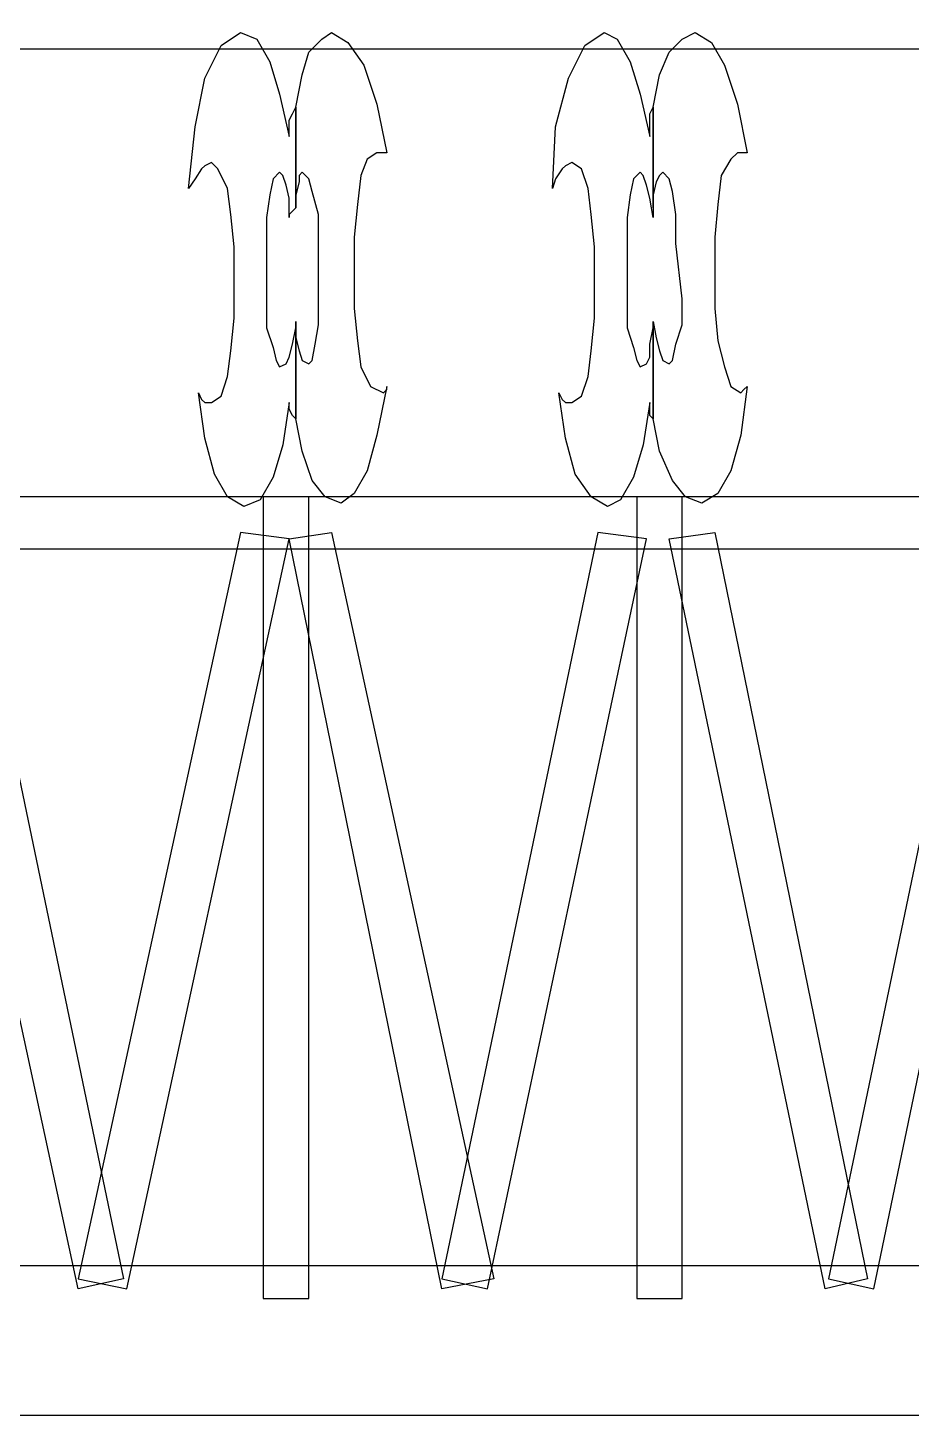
# Model space of a CAD drawing. Header units: centimetres. Extents: x -51 to 47, y -44 to 100.
# Drawn here: x -25.29 to -0.28, y -43.66 to -4.36 of the extents above; entities that cross this region are included whole.
import ezdxf

# ---------------------------------------------------------------- set-up
doc = ezdxf.new("R2010")
doc.units = ezdxf.units.CM
doc.header["$MEASUREMENT"] = 0
doc.layers.add('layer 1', color=7, linetype='Continuous')

msp = doc.modelspace()

# ---------------------------------------------------------------- linework, layer by layer
at = {"layer": 'layer 1', "color": 108}
for points, knots in [([(-47.12704, -3.48462), (-47.12704, -3.48462), (43.43281, -3.48462), (43.43281, -3.48462), (43.43281, -3.48462), (43.43281, -3.48462), (43.43281, -4.95564), (43.43281, -4.95564), (43.43281, -4.95564), (43.43281, -4.95564), (-47.12704, -4.95564), (-47.12704, -4.95564), (-47.12704, -4.95564), (-47.12704, -4.95564), (-47.12704, -3.48462), (-47.12704, -3.48462)], [0, 0, 0, 0, 0.25, 0.25, 0.25, 0.25, 0.5, 0.5, 0.5, 0.5, 0.75, 0.75, 0.75, 0.75, 1, 1, 1, 1]), ([(-17.70658, -6.61054), (-17.70658, -6.61054), (-17.79852, -6.79442), (-17.79852, -6.79442), (-17.79852, -6.79442), (-17.79852, -6.79442), (-17.89046, -6.9783), (-17.89046, -6.9783), (-17.89046, -6.9783), (-17.89046, -6.9783), (-17.89046, -7.25411), (-17.89046, -7.25411), (-17.89046, -7.25411), (-17.89046, -7.25411), (-17.89046, -7.43799), (-17.89046, -7.43799), (-17.89046, -7.43799), (-17.89046, -7.43799), (-18.16628, -6.24278), (-18.16628, -6.24278), (-18.16628, -6.24278), (-18.16628, -6.24278), (-18.4421, -5.3234), (-18.4421, -5.3234), (-18.4421, -5.3234), (-18.4421, -5.3234), (-18.80985, -4.67982), (-18.80985, -4.67982), (-18.80985, -4.67982), (-18.80985, -4.67982), (-19.26955, -4.49595), (-19.26955, -4.49595), (-19.26955, -4.49595), (-19.26955, -4.49595), (-19.26955, -4.49595), (-19.26955, -4.49595), (-19.26955, -4.49595), (-19.26955, -4.49595), (-19.82118, -4.8637), (-19.82118, -4.8637), (-19.82118, -4.8637), (-19.82118, -4.8637), (-20.28087, -5.78309), (-20.28087, -5.78309), (-20.28087, -5.78309), (-20.28087, -5.78309), (-20.55669, -7.16217), (-20.55669, -7.16217), (-20.55669, -7.16217), (-20.55669, -7.16217), (-20.74057, -8.90901), (-20.74057, -8.90901), (-20.74057, -8.90901), (-20.74057, -8.90901), (-20.55669, -8.6332), (-20.55669, -8.6332), (-20.55669, -8.6332), (-20.55669, -8.6332), (-20.37281, -8.35738), (-20.37281, -8.35738), (-20.37281, -8.35738), (-20.37281, -8.35738), (-20.28087, -8.26544), (-20.28087, -8.26544), (-20.28087, -8.26544), (-20.28087, -8.26544), (-20.097, -8.1735), (-20.097, -8.1735), (-20.097, -8.1735), (-20.097, -8.1735), (-20.097, -8.1735), (-20.097, -8.1735), (-20.097, -8.1735), (-20.097, -8.1735), (-19.91312, -8.35738), (-19.91312, -8.35738), (-19.91312, -8.35738), (-19.91312, -8.35738), (-19.6373, -8.90901), (-19.6373, -8.90901), (-19.6373, -8.90901), (-19.6373, -8.90901), (-19.54536, -9.64453), (-19.54536, -9.64453), (-19.54536, -9.64453), (-19.54536, -9.64453), (-19.45342, -10.56391), (-19.45342, -10.56391), (-19.45342, -10.56391), (-19.45342, -10.56391), (-19.45342, -12.58657), (-19.45342, -12.58657), (-19.45342, -12.58657), (-19.45342, -12.58657), (-19.54536, -13.50596), (-19.54536, -13.50596), (-19.54536, -13.50596), (-19.54536, -13.50596), (-19.6373, -14.24147), (-19.6373, -14.24147), (-19.6373, -14.24147), (-19.6373, -14.24147), (-19.82118, -14.79311), (-19.82118, -14.79311), (-19.82118, -14.79311), (-19.82118, -14.79311), (-20.097, -14.97698), (-20.097, -14.97698), (-20.097, -14.97698), (-20.097, -14.97698), (-20.097, -14.97698), (-20.097, -14.97698), (-20.097, -14.97698), (-20.097, -14.97698), (-20.18894, -14.97698), (-20.18894, -14.97698), (-20.18894, -14.97698), (-20.18894, -14.97698), (-20.28087, -14.97698), (-20.28087, -14.97698), (-20.28087, -14.97698), (-20.28087, -14.97698), (-20.37281, -14.88504), (-20.37281, -14.88504), (-20.37281, -14.88504), (-20.37281, -14.88504), (-20.46475, -14.70117), (-20.46475, -14.70117), (-20.46475, -14.70117), (-20.46475, -14.70117), (-20.28087, -15.98831), (-20.28087, -15.98831), (-20.28087, -15.98831), (-20.28087, -15.98831), (-20.00506, -16.99964), (-20.00506, -16.99964), (-20.00506, -16.99964), (-20.00506, -16.99964), (-19.6373, -17.64321), (-19.6373, -17.64321), (-19.6373, -17.64321), (-19.6373, -17.64321), (-19.17761, -17.91903), (-19.17761, -17.91903), (-19.17761, -17.91903), (-19.17761, -17.91903), (-19.17761, -17.91903), (-19.17761, -17.91903), (-19.17761, -17.91903), (-19.17761, -17.91903), (-18.71791, -17.73515), (-18.71791, -17.73515), (-18.71791, -17.73515), (-18.71791, -17.73515), (-18.35016, -17.09158), (-18.35016, -17.09158), (-18.35016, -17.09158), (-18.35016, -17.09158), (-18.07434, -16.17219), (-18.07434, -16.17219), (-18.07434, -16.17219), (-18.07434, -16.17219), (-17.89046, -14.97698), (-17.89046, -14.97698), (-17.89046, -14.97698), (-17.89046, -14.97698), (-17.89046, -15.06892), (-17.89046, -15.06892), (-17.89046, -15.06892), (-17.89046, -15.06892), (-17.89046, -15.16086), (-17.89046, -15.16086), (-17.89046, -15.16086), (-17.89046, -15.16086), (-17.79852, -15.34474), (-17.79852, -15.34474), (-17.79852, -15.34474), (-17.79852, -15.34474), (-17.70658, -15.43668), (-17.70658, -15.43668), (-17.70658, -15.43668), (-17.70658, -15.43668), (-17.70658, -12.86239), (-17.70658, -12.86239), (-17.70658, -12.86239), (-17.70658, -12.86239), (-17.79852, -13.32208), (-17.79852, -13.32208), (-17.79852, -13.32208), (-17.79852, -13.32208), (-17.89046, -13.68984), (-17.89046, -13.68984), (-17.89046, -13.68984), (-17.89046, -13.68984), (-17.9824, -13.87372), (-17.9824, -13.87372), (-17.9824, -13.87372), (-17.9824, -13.87372), (-18.16628, -13.96566), (-18.16628, -13.96566), (-18.16628, -13.96566), (-18.16628, -13.96566), (-18.16628, -13.96566), (-18.16628, -13.96566), (-18.16628, -13.96566), (-18.16628, -13.96566), (-18.25822, -13.78178), (-18.25822, -13.78178), (-18.25822, -13.78178), (-18.25822, -13.78178), (-18.35016, -13.41402), (-18.35016, -13.41402), (-18.35016, -13.41402), (-18.35016, -13.41402), (-18.53403, -12.86239), (-18.53403, -12.86239), (-18.53403, -12.86239), (-18.53403, -12.86239), (-18.53403, -12.12688), (-18.53403, -12.12688), (-18.53403, -12.12688), (-18.53403, -12.12688), (-18.53403, -10.47198), (-18.53403, -10.47198), (-18.53403, -10.47198), (-18.53403, -10.47198), (-18.53403, -9.73646), (-18.53403, -9.73646), (-18.53403, -9.73646), (-18.53403, -9.73646), (-18.4421, -9.09289), (-18.4421, -9.09289), (-18.4421, -9.09289), (-18.4421, -9.09289), (-18.35016, -8.6332), (-18.35016, -8.6332), (-18.35016, -8.6332), (-18.35016, -8.6332), (-18.16628, -8.44932), (-18.16628, -8.44932), (-18.16628, -8.44932), (-18.16628, -8.44932), (-18.16628, -8.44932), (-18.16628, -8.44932), (-18.16628, -8.44932), (-18.16628, -8.44932), (-18.07434, -8.54126), (-18.07434, -8.54126), (-18.07434, -8.54126), (-18.07434, -8.54126), (-17.9824, -8.81708), (-17.9824, -8.81708), (-17.9824, -8.81708), (-17.9824, -8.81708), (-17.89046, -9.18483), (-17.89046, -9.18483), (-17.89046, -9.18483), (-17.89046, -9.18483), (-17.89046, -9.73646), (-17.89046, -9.73646), (-17.89046, -9.73646), (-17.89046, -9.73646), (-17.89046, -9.73646), (-17.89046, -9.73646), (-17.89046, -9.73646), (-17.89046, -9.73646), (-17.89046, -9.64453), (-17.89046, -9.64453), (-17.89046, -9.64453), (-17.89046, -9.64453), (-17.79852, -9.55259), (-17.79852, -9.55259), (-17.79852, -9.55259), (-17.79852, -9.55259), (-17.70658, -9.46065), (-17.70658, -9.46065), (-17.70658, -9.46065), (-17.70658, -9.46065), (-17.70658, -6.61054), (-17.70658, -6.61054)], [0, 0, 0, 0, 0.01428571, 0.01428571, 0.01428571, 0.01428571, 0.02857143, 0.02857143, 0.02857143, 0.02857143, 0.04285714, 0.04285714, 0.04285714, 0.04285714, 0.05714286, 0.05714286, 0.05714286, 0.05714286, 0.07142857, 0.07142857, 0.07142857, 0.07142857, 0.08571429, 0.08571429, 0.08571429, 0.08571429, 0.1, 0.1, 0.1, 0.1, 0.11428571, 0.11428571, 0.11428571, 0.11428571, 0.12857143, 0.12857143, 0.12857143, 0.12857143, 0.14285714, 0.14285714, 0.14285714, 0.14285714, 0.15714286, 0.15714286, 0.15714286, 0.15714286, 0.17142857, 0.17142857, 0.17142857, 0.17142857, 0.18571429, 0.18571429, 0.18571429, 0.18571429, 0.2, 0.2, 0.2, 0.2, 0.21428571, 0.21428571, 0.21428571, 0.21428571, 0.22857143, 0.22857143, 0.22857143, 0.22857143, 0.24285714, 0.24285714, 0.24285714, 0.24285714, 0.25714286, 0.25714286, 0.25714286, 0.25714286, 0.27142857, 0.27142857, 0.27142857, 0.27142857, 0.28571429, 0.28571429, 0.28571429, 0.28571429, 0.3, 0.3, 0.3, 0.3, 0.31428571, 0.31428571, 0.31428571, 0.31428571, 0.32857143, 0.32857143, 0.32857143, 0.32857143, 0.34285714, 0.34285714, 0.34285714, 0.34285714, 0.35714286, 0.35714286, 0.35714286, 0.35714286, 0.37142857, 0.37142857, 0.37142857, 0.37142857, 0.38571429, 0.38571429, 0.38571429, 0.38571429, 0.4, 0.4, 0.4, 0.4, 0.41428571, 0.41428571, 0.41428571, 0.41428571, 0.42857143, 0.42857143, 0.42857143, 0.42857143, 0.44285714, 0.44285714, 0.44285714, 0.44285714, 0.45714286, 0.45714286, 0.45714286, 0.45714286, 0.47142857, 0.47142857, 0.47142857, 0.47142857, 0.48571429, 0.48571429, 0.48571429, 0.48571429, 0.5, 0.5, 0.5, 0.5, 0.51428571, 0.51428571, 0.51428571, 0.51428571, 0.52857143, 0.52857143, 0.52857143, 0.52857143, 0.54285714, 0.54285714, 0.54285714, 0.54285714, 0.55714286, 0.55714286, 0.55714286, 0.55714286, 0.57142857, 0.57142857, 0.57142857, 0.57142857, 0.58571429, 0.58571429, 0.58571429, 0.58571429, 0.6, 0.6, 0.6, 0.6, 0.61428571, 0.61428571, 0.61428571, 0.61428571, 0.62857143, 0.62857143, 0.62857143, 0.62857143, 0.64285714, 0.64285714, 0.64285714, 0.64285714, 0.65714286, 0.65714286, 0.65714286, 0.65714286, 0.67142857, 0.67142857, 0.67142857, 0.67142857, 0.68571429, 0.68571429, 0.68571429, 0.68571429, 0.7, 0.7, 0.7, 0.7, 0.71428571, 0.71428571, 0.71428571, 0.71428571, 0.72857143, 0.72857143, 0.72857143, 0.72857143, 0.74285714, 0.74285714, 0.74285714, 0.74285714, 0.75714286, 0.75714286, 0.75714286, 0.75714286, 0.77142857, 0.77142857, 0.77142857, 0.77142857, 0.78571429, 0.78571429, 0.78571429, 0.78571429, 0.8, 0.8, 0.8, 0.8, 0.81428571, 0.81428571, 0.81428571, 0.81428571, 0.82857143, 0.82857143, 0.82857143, 0.82857143, 0.84285714, 0.84285714, 0.84285714, 0.84285714, 0.85714286, 0.85714286, 0.85714286, 0.85714286, 0.87142857, 0.87142857, 0.87142857, 0.87142857, 0.88571429, 0.88571429, 0.88571429, 0.88571429, 0.9, 0.9, 0.9, 0.9, 0.91428571, 0.91428571, 0.91428571, 0.91428571, 0.92857143, 0.92857143, 0.92857143, 0.92857143, 0.94285714, 0.94285714, 0.94285714, 0.94285714, 0.95714286, 0.95714286, 0.95714286, 0.95714286, 0.97142857, 0.97142857, 0.97142857, 0.97142857, 0.98571429, 0.98571429, 0.98571429, 0.98571429, 1, 1, 1, 1]), ([(-15.13229, -7.89769), (-15.13229, -7.89769), (-15.40811, -6.5186), (-15.40811, -6.5186), (-15.40811, -6.5186), (-15.40811, -6.5186), (-15.77587, -5.41533), (-15.77587, -5.41533), (-15.77587, -5.41533), (-15.77587, -5.41533), (-16.23556, -4.77176), (-16.23556, -4.77176), (-16.23556, -4.77176), (-16.23556, -4.77176), (-16.69526, -4.49595), (-16.69526, -4.49595), (-16.69526, -4.49595), (-16.69526, -4.49595), (-16.69526, -4.49595), (-16.69526, -4.49595), (-16.69526, -4.49595), (-16.69526, -4.49595), (-16.97107, -4.67982), (-16.97107, -4.67982), (-16.97107, -4.67982), (-16.97107, -4.67982), (-17.33883, -5.04758), (-17.33883, -5.04758), (-17.33883, -5.04758), (-17.33883, -5.04758), (-17.52271, -5.69115), (-17.52271, -5.69115), (-17.52271, -5.69115), (-17.52271, -5.69115), (-17.70658, -6.61054), (-17.70658, -6.61054), (-17.70658, -6.61054), (-17.70658, -6.61054), (-17.70658, -9.46065), (-17.70658, -9.46065), (-17.70658, -9.46065), (-17.70658, -9.46065), (-17.70658, -9.09289), (-17.70658, -9.09289), (-17.70658, -9.09289), (-17.70658, -9.09289), (-17.61465, -8.72514), (-17.61465, -8.72514), (-17.61465, -8.72514), (-17.61465, -8.72514), (-17.61465, -8.54126), (-17.61465, -8.54126), (-17.61465, -8.54126), (-17.61465, -8.54126), (-17.52271, -8.44932), (-17.52271, -8.44932), (-17.52271, -8.44932), (-17.52271, -8.44932), (-17.52271, -8.44932), (-17.52271, -8.44932), (-17.52271, -8.44932), (-17.52271, -8.44932), (-17.33883, -8.6332), (-17.33883, -8.6332), (-17.33883, -8.6332), (-17.33883, -8.6332), (-17.24689, -9.00095), (-17.24689, -9.00095), (-17.24689, -9.00095), (-17.24689, -9.00095), (-17.06301, -9.64453), (-17.06301, -9.64453), (-17.06301, -9.64453), (-17.06301, -9.64453), (-17.06301, -10.47198), (-17.06301, -10.47198), (-17.06301, -10.47198), (-17.06301, -10.47198), (-17.06301, -12.03494), (-17.06301, -12.03494), (-17.06301, -12.03494), (-17.06301, -12.03494), (-17.06301, -12.77045), (-17.06301, -12.77045), (-17.06301, -12.77045), (-17.06301, -12.77045), (-17.15495, -13.32208), (-17.15495, -13.32208), (-17.15495, -13.32208), (-17.15495, -13.32208), (-17.24689, -13.78178), (-17.24689, -13.78178), (-17.24689, -13.78178), (-17.24689, -13.78178), (-17.33883, -13.87372), (-17.33883, -13.87372), (-17.33883, -13.87372), (-17.33883, -13.87372), (-17.33883, -13.87372), (-17.33883, -13.87372), (-17.33883, -13.87372), (-17.33883, -13.87372), (-17.52271, -13.78178), (-17.52271, -13.78178), (-17.52271, -13.78178), (-17.52271, -13.78178), (-17.61465, -13.50596), (-17.61465, -13.50596), (-17.61465, -13.50596), (-17.61465, -13.50596), (-17.70658, -13.13821), (-17.70658, -13.13821), (-17.70658, -13.13821), (-17.70658, -13.13821), (-17.70658, -12.67851), (-17.70658, -12.67851), (-17.70658, -12.67851), (-17.70658, -12.67851), (-17.70658, -12.77045), (-17.70658, -12.77045), (-17.70658, -12.77045), (-17.70658, -12.77045), (-17.70658, -12.86239), (-17.70658, -12.86239), (-17.70658, -12.86239), (-17.70658, -12.86239), (-17.70658, -12.86239), (-17.70658, -12.86239), (-17.70658, -12.86239), (-17.70658, -12.86239), (-17.70658, -12.86239), (-17.70658, -12.86239), (-17.70658, -12.86239), (-17.70658, -12.86239), (-17.70658, -15.43668), (-17.70658, -15.43668), (-17.70658, -15.43668), (-17.70658, -15.43668), (-17.52271, -16.35607), (-17.52271, -16.35607), (-17.52271, -16.35607), (-17.52271, -16.35607), (-17.24689, -17.18352), (-17.24689, -17.18352), (-17.24689, -17.18352), (-17.24689, -17.18352), (-16.87913, -17.64321), (-16.87913, -17.64321), (-16.87913, -17.64321), (-16.87913, -17.64321), (-16.41944, -17.82709), (-16.41944, -17.82709), (-16.41944, -17.82709), (-16.41944, -17.82709), (-16.41944, -17.82709), (-16.41944, -17.82709), (-16.41944, -17.82709), (-16.41944, -17.82709), (-16.05168, -17.55127), (-16.05168, -17.55127), (-16.05168, -17.55127), (-16.05168, -17.55127), (-15.68393, -16.9077), (-15.68393, -16.9077), (-15.68393, -16.9077), (-15.68393, -16.9077), (-15.40811, -15.89637), (-15.40811, -15.89637), (-15.40811, -15.89637), (-15.40811, -15.89637), (-15.13229, -14.51729), (-15.13229, -14.51729), (-15.13229, -14.51729), (-15.13229, -14.51729), (-15.13229, -14.51729), (-15.13229, -14.51729), (-15.13229, -14.51729), (-15.13229, -14.51729), (-15.13229, -14.60923), (-15.13229, -14.60923), (-15.13229, -14.60923), (-15.13229, -14.60923), (-15.22423, -14.70117), (-15.22423, -14.70117), (-15.22423, -14.70117), (-15.22423, -14.70117), (-15.22423, -14.70117), (-15.22423, -14.70117), (-15.22423, -14.70117), (-15.22423, -14.70117), (-15.22423, -14.70117), (-15.22423, -14.70117), (-15.22423, -14.70117), (-15.22423, -14.70117), (-15.59199, -14.51729), (-15.59199, -14.51729), (-15.59199, -14.51729), (-15.59199, -14.51729), (-15.86781, -13.96566), (-15.86781, -13.96566), (-15.86781, -13.96566), (-15.86781, -13.96566), (-15.95974, -13.23014), (-15.95974, -13.23014), (-15.95974, -13.23014), (-15.95974, -13.23014), (-16.05168, -12.31075), (-16.05168, -12.31075), (-16.05168, -12.31075), (-16.05168, -12.31075), (-16.05168, -10.2881), (-16.05168, -10.2881), (-16.05168, -10.2881), (-16.05168, -10.2881), (-15.95974, -9.36871), (-15.95974, -9.36871), (-15.95974, -9.36871), (-15.95974, -9.36871), (-15.86781, -8.54126), (-15.86781, -8.54126), (-15.86781, -8.54126), (-15.86781, -8.54126), (-15.68393, -8.08156), (-15.68393, -8.08156), (-15.68393, -8.08156), (-15.68393, -8.08156), (-15.40811, -7.89769), (-15.40811, -7.89769), (-15.40811, -7.89769), (-15.40811, -7.89769), (-15.40811, -7.89769), (-15.40811, -7.89769), (-15.40811, -7.89769), (-15.40811, -7.89769), (-15.40811, -7.89769), (-15.40811, -7.89769), (-15.40811, -7.89769), (-15.40811, -7.89769), (-15.31617, -7.89769), (-15.31617, -7.89769), (-15.31617, -7.89769), (-15.31617, -7.89769), (-15.22423, -7.89769), (-15.22423, -7.89769), (-15.22423, -7.89769), (-15.22423, -7.89769), (-15.13229, -7.89769), (-15.13229, -7.89769)], [0, 0, 0, 0, 0.01612903, 0.01612903, 0.01612903, 0.01612903, 0.03225806, 0.03225806, 0.03225806, 0.03225806, 0.0483871, 0.0483871, 0.0483871, 0.0483871, 0.06451613, 0.06451613, 0.06451613, 0.06451613, 0.08064516, 0.08064516, 0.08064516, 0.08064516, 0.09677419, 0.09677419, 0.09677419, 0.09677419, 0.11290323, 0.11290323, 0.11290323, 0.11290323, 0.12903226, 0.12903226, 0.12903226, 0.12903226, 0.14516129, 0.14516129, 0.14516129, 0.14516129, 0.16129032, 0.16129032, 0.16129032, 0.16129032, 0.17741935, 0.17741935, 0.17741935, 0.17741935, 0.19354839, 0.19354839, 0.19354839, 0.19354839, 0.20967742, 0.20967742, 0.20967742, 0.20967742, 0.22580645, 0.22580645, 0.22580645, 0.22580645, 0.24193548, 0.24193548, 0.24193548, 0.24193548, 0.25806452, 0.25806452, 0.25806452, 0.25806452, 0.27419355, 0.27419355, 0.27419355, 0.27419355, 0.29032258, 0.29032258, 0.29032258, 0.29032258, 0.30645161, 0.30645161, 0.30645161, 0.30645161, 0.32258065, 0.32258065, 0.32258065, 0.32258065, 0.33870968, 0.33870968, 0.33870968, 0.33870968, 0.35483871, 0.35483871, 0.35483871, 0.35483871, 0.37096774, 0.37096774, 0.37096774, 0.37096774, 0.38709677, 0.38709677, 0.38709677, 0.38709677, 0.40322581, 0.40322581, 0.40322581, 0.40322581, 0.41935484, 0.41935484, 0.41935484, 0.41935484, 0.43548387, 0.43548387, 0.43548387, 0.43548387, 0.4516129, 0.4516129, 0.4516129, 0.4516129, 0.46774194, 0.46774194, 0.46774194, 0.46774194, 0.48387097, 0.48387097, 0.48387097, 0.48387097, 0.5, 0.5, 0.5, 0.5, 0.51612903, 0.51612903, 0.51612903, 0.51612903, 0.53225806, 0.53225806, 0.53225806, 0.53225806, 0.5483871, 0.5483871, 0.5483871, 0.5483871, 0.56451613, 0.56451613, 0.56451613, 0.56451613, 0.58064516, 0.58064516, 0.58064516, 0.58064516, 0.59677419, 0.59677419, 0.59677419, 0.59677419, 0.61290323, 0.61290323, 0.61290323, 0.61290323, 0.62903226, 0.62903226, 0.62903226, 0.62903226, 0.64516129, 0.64516129, 0.64516129, 0.64516129, 0.66129032, 0.66129032, 0.66129032, 0.66129032, 0.67741935, 0.67741935, 0.67741935, 0.67741935, 0.69354839, 0.69354839, 0.69354839, 0.69354839, 0.70967742, 0.70967742, 0.70967742, 0.70967742, 0.72580645, 0.72580645, 0.72580645, 0.72580645, 0.74193548, 0.74193548, 0.74193548, 0.74193548, 0.75806452, 0.75806452, 0.75806452, 0.75806452, 0.77419355, 0.77419355, 0.77419355, 0.77419355, 0.79032258, 0.79032258, 0.79032258, 0.79032258, 0.80645161, 0.80645161, 0.80645161, 0.80645161, 0.82258065, 0.82258065, 0.82258065, 0.82258065, 0.83870968, 0.83870968, 0.83870968, 0.83870968, 0.85483871, 0.85483871, 0.85483871, 0.85483871, 0.87096774, 0.87096774, 0.87096774, 0.87096774, 0.88709677, 0.88709677, 0.88709677, 0.88709677, 0.90322581, 0.90322581, 0.90322581, 0.90322581, 0.91935484, 0.91935484, 0.91935484, 0.91935484, 0.93548387, 0.93548387, 0.93548387, 0.93548387, 0.9516129, 0.9516129, 0.9516129, 0.9516129, 0.96774194, 0.96774194, 0.96774194, 0.96774194, 0.98387097, 0.98387097, 0.98387097, 0.98387097, 1, 1, 1, 1]), ([(-7.5933, -6.61054), (-7.5933, -6.61054), (-7.68524, -6.79442), (-7.68524, -6.79442), (-7.68524, -6.79442), (-7.68524, -6.79442), (-7.68524, -6.9783), (-7.68524, -6.9783), (-7.68524, -6.9783), (-7.68524, -6.9783), (-7.68524, -7.25411), (-7.68524, -7.25411), (-7.68524, -7.25411), (-7.68524, -7.25411), (-7.68524, -7.43799), (-7.68524, -7.43799), (-7.68524, -7.43799), (-7.68524, -7.43799), (-7.96106, -6.24278), (-7.96106, -6.24278), (-7.96106, -6.24278), (-7.96106, -6.24278), (-8.23687, -5.3234), (-8.23687, -5.3234), (-8.23687, -5.3234), (-8.23687, -5.3234), (-8.60463, -4.67982), (-8.60463, -4.67982), (-8.60463, -4.67982), (-8.60463, -4.67982), (-8.97239, -4.49595), (-8.97239, -4.49595), (-8.97239, -4.49595), (-8.97239, -4.49595), (-8.97239, -4.49595), (-8.97239, -4.49595), (-8.97239, -4.49595), (-8.97239, -4.49595), (-9.52402, -4.8637), (-9.52402, -4.8637), (-9.52402, -4.8637), (-9.52402, -4.8637), (-9.98371, -5.78309), (-9.98371, -5.78309), (-9.98371, -5.78309), (-9.98371, -5.78309), (-10.35147, -7.16217), (-10.35147, -7.16217), (-10.35147, -7.16217), (-10.35147, -7.16217), (-10.44341, -8.90901), (-10.44341, -8.90901), (-10.44341, -8.90901), (-10.44341, -8.90901), (-10.35147, -8.6332), (-10.35147, -8.6332), (-10.35147, -8.6332), (-10.35147, -8.6332), (-10.16759, -8.35738), (-10.16759, -8.35738), (-10.16759, -8.35738), (-10.16759, -8.35738), (-10.07565, -8.26544), (-10.07565, -8.26544), (-10.07565, -8.26544), (-10.07565, -8.26544), (-9.89177, -8.1735), (-9.89177, -8.1735), (-9.89177, -8.1735), (-9.89177, -8.1735), (-9.89177, -8.1735), (-9.89177, -8.1735), (-9.89177, -8.1735), (-9.89177, -8.1735), (-9.61596, -8.35738), (-9.61596, -8.35738), (-9.61596, -8.35738), (-9.61596, -8.35738), (-9.43208, -8.90901), (-9.43208, -8.90901), (-9.43208, -8.90901), (-9.43208, -8.90901), (-9.34014, -9.64453), (-9.34014, -9.64453), (-9.34014, -9.64453), (-9.34014, -9.64453), (-9.2482, -10.56391), (-9.2482, -10.56391), (-9.2482, -10.56391), (-9.2482, -10.56391), (-9.2482, -12.58657), (-9.2482, -12.58657), (-9.2482, -12.58657), (-9.2482, -12.58657), (-9.34014, -13.50596), (-9.34014, -13.50596), (-9.34014, -13.50596), (-9.34014, -13.50596), (-9.43208, -14.24147), (-9.43208, -14.24147), (-9.43208, -14.24147), (-9.43208, -14.24147), (-9.61596, -14.79311), (-9.61596, -14.79311), (-9.61596, -14.79311), (-9.61596, -14.79311), (-9.89177, -14.97698), (-9.89177, -14.97698), (-9.89177, -14.97698), (-9.89177, -14.97698), (-9.89177, -14.97698), (-9.89177, -14.97698), (-9.89177, -14.97698), (-9.89177, -14.97698), (-9.98371, -14.97698), (-9.98371, -14.97698), (-9.98371, -14.97698), (-9.98371, -14.97698), (-10.07565, -14.97698), (-10.07565, -14.97698), (-10.07565, -14.97698), (-10.07565, -14.97698), (-10.16759, -14.88504), (-10.16759, -14.88504), (-10.16759, -14.88504), (-10.16759, -14.88504), (-10.25953, -14.70117), (-10.25953, -14.70117), (-10.25953, -14.70117), (-10.25953, -14.70117), (-10.07565, -15.98831), (-10.07565, -15.98831), (-10.07565, -15.98831), (-10.07565, -15.98831), (-9.79984, -16.99964), (-9.79984, -16.99964), (-9.79984, -16.99964), (-9.79984, -16.99964), (-9.34014, -17.64321), (-9.34014, -17.64321), (-9.34014, -17.64321), (-9.34014, -17.64321), (-8.88045, -17.91903), (-8.88045, -17.91903), (-8.88045, -17.91903), (-8.88045, -17.91903), (-8.88045, -17.91903), (-8.88045, -17.91903), (-8.88045, -17.91903), (-8.88045, -17.91903), (-8.51269, -17.73515), (-8.51269, -17.73515), (-8.51269, -17.73515), (-8.51269, -17.73515), (-8.14493, -17.09158), (-8.14493, -17.09158), (-8.14493, -17.09158), (-8.14493, -17.09158), (-7.86912, -16.17219), (-7.86912, -16.17219), (-7.86912, -16.17219), (-7.86912, -16.17219), (-7.68524, -14.97698), (-7.68524, -14.97698), (-7.68524, -14.97698), (-7.68524, -14.97698), (-7.68524, -15.06892), (-7.68524, -15.06892), (-7.68524, -15.06892), (-7.68524, -15.06892), (-7.68524, -15.16086), (-7.68524, -15.16086), (-7.68524, -15.16086), (-7.68524, -15.16086), (-7.68524, -15.34474), (-7.68524, -15.34474), (-7.68524, -15.34474), (-7.68524, -15.34474), (-7.5933, -15.43668), (-7.5933, -15.43668), (-7.5933, -15.43668), (-7.5933, -15.43668), (-7.5933, -12.86239), (-7.5933, -12.86239), (-7.5933, -12.86239), (-7.5933, -12.86239), (-7.68524, -13.32208), (-7.68524, -13.32208), (-7.68524, -13.32208), (-7.68524, -13.32208), (-7.68524, -13.68984), (-7.68524, -13.68984), (-7.68524, -13.68984), (-7.68524, -13.68984), (-7.77718, -13.87372), (-7.77718, -13.87372), (-7.77718, -13.87372), (-7.77718, -13.87372), (-7.96106, -13.96566), (-7.96106, -13.96566), (-7.96106, -13.96566), (-7.96106, -13.96566), (-7.96106, -13.96566), (-7.96106, -13.96566), (-7.96106, -13.96566), (-7.96106, -13.96566), (-8.053, -13.78178), (-8.053, -13.78178), (-8.053, -13.78178), (-8.053, -13.78178), (-8.14493, -13.41402), (-8.14493, -13.41402), (-8.14493, -13.41402), (-8.14493, -13.41402), (-8.32881, -12.86239), (-8.32881, -12.86239), (-8.32881, -12.86239), (-8.32881, -12.86239), (-8.32881, -12.12688), (-8.32881, -12.12688), (-8.32881, -12.12688), (-8.32881, -12.12688), (-8.32881, -10.47198), (-8.32881, -10.47198), (-8.32881, -10.47198), (-8.32881, -10.47198), (-8.32881, -9.73646), (-8.32881, -9.73646), (-8.32881, -9.73646), (-8.32881, -9.73646), (-8.23687, -9.09289), (-8.23687, -9.09289), (-8.23687, -9.09289), (-8.23687, -9.09289), (-8.14493, -8.6332), (-8.14493, -8.6332), (-8.14493, -8.6332), (-8.14493, -8.6332), (-7.96106, -8.44932), (-7.96106, -8.44932), (-7.96106, -8.44932), (-7.96106, -8.44932), (-7.96106, -8.44932), (-7.96106, -8.44932), (-7.96106, -8.44932), (-7.96106, -8.44932), (-7.86912, -8.54126), (-7.86912, -8.54126), (-7.86912, -8.54126), (-7.86912, -8.54126), (-7.77718, -8.81708), (-7.77718, -8.81708), (-7.77718, -8.81708), (-7.77718, -8.81708), (-7.68524, -9.18483), (-7.68524, -9.18483), (-7.68524, -9.18483), (-7.68524, -9.18483), (-7.5933, -9.73646), (-7.5933, -9.73646), (-7.5933, -9.73646), (-7.5933, -9.73646), (-7.5933, -9.73646), (-7.5933, -9.73646), (-7.5933, -9.73646), (-7.5933, -9.73646), (-7.5933, -9.64453), (-7.5933, -9.64453), (-7.5933, -9.64453), (-7.5933, -9.64453), (-7.5933, -9.55259), (-7.5933, -9.55259), (-7.5933, -9.55259), (-7.5933, -9.55259), (-7.5933, -9.46065), (-7.5933, -9.46065), (-7.5933, -9.46065), (-7.5933, -9.46065), (-7.5933, -6.61054), (-7.5933, -6.61054)], [0, 0, 0, 0, 0.01428571, 0.01428571, 0.01428571, 0.01428571, 0.02857143, 0.02857143, 0.02857143, 0.02857143, 0.04285714, 0.04285714, 0.04285714, 0.04285714, 0.05714286, 0.05714286, 0.05714286, 0.05714286, 0.07142857, 0.07142857, 0.07142857, 0.07142857, 0.08571429, 0.08571429, 0.08571429, 0.08571429, 0.1, 0.1, 0.1, 0.1, 0.11428571, 0.11428571, 0.11428571, 0.11428571, 0.12857143, 0.12857143, 0.12857143, 0.12857143, 0.14285714, 0.14285714, 0.14285714, 0.14285714, 0.15714286, 0.15714286, 0.15714286, 0.15714286, 0.17142857, 0.17142857, 0.17142857, 0.17142857, 0.18571429, 0.18571429, 0.18571429, 0.18571429, 0.2, 0.2, 0.2, 0.2, 0.21428571, 0.21428571, 0.21428571, 0.21428571, 0.22857143, 0.22857143, 0.22857143, 0.22857143, 0.24285714, 0.24285714, 0.24285714, 0.24285714, 0.25714286, 0.25714286, 0.25714286, 0.25714286, 0.27142857, 0.27142857, 0.27142857, 0.27142857, 0.28571429, 0.28571429, 0.28571429, 0.28571429, 0.3, 0.3, 0.3, 0.3, 0.31428571, 0.31428571, 0.31428571, 0.31428571, 0.32857143, 0.32857143, 0.32857143, 0.32857143, 0.34285714, 0.34285714, 0.34285714, 0.34285714, 0.35714286, 0.35714286, 0.35714286, 0.35714286, 0.37142857, 0.37142857, 0.37142857, 0.37142857, 0.38571429, 0.38571429, 0.38571429, 0.38571429, 0.4, 0.4, 0.4, 0.4, 0.41428571, 0.41428571, 0.41428571, 0.41428571, 0.42857143, 0.42857143, 0.42857143, 0.42857143, 0.44285714, 0.44285714, 0.44285714, 0.44285714, 0.45714286, 0.45714286, 0.45714286, 0.45714286, 0.47142857, 0.47142857, 0.47142857, 0.47142857, 0.48571429, 0.48571429, 0.48571429, 0.48571429, 0.5, 0.5, 0.5, 0.5, 0.51428571, 0.51428571, 0.51428571, 0.51428571, 0.52857143, 0.52857143, 0.52857143, 0.52857143, 0.54285714, 0.54285714, 0.54285714, 0.54285714, 0.55714286, 0.55714286, 0.55714286, 0.55714286, 0.57142857, 0.57142857, 0.57142857, 0.57142857, 0.58571429, 0.58571429, 0.58571429, 0.58571429, 0.6, 0.6, 0.6, 0.6, 0.61428571, 0.61428571, 0.61428571, 0.61428571, 0.62857143, 0.62857143, 0.62857143, 0.62857143, 0.64285714, 0.64285714, 0.64285714, 0.64285714, 0.65714286, 0.65714286, 0.65714286, 0.65714286, 0.67142857, 0.67142857, 0.67142857, 0.67142857, 0.68571429, 0.68571429, 0.68571429, 0.68571429, 0.7, 0.7, 0.7, 0.7, 0.71428571, 0.71428571, 0.71428571, 0.71428571, 0.72857143, 0.72857143, 0.72857143, 0.72857143, 0.74285714, 0.74285714, 0.74285714, 0.74285714, 0.75714286, 0.75714286, 0.75714286, 0.75714286, 0.77142857, 0.77142857, 0.77142857, 0.77142857, 0.78571429, 0.78571429, 0.78571429, 0.78571429, 0.8, 0.8, 0.8, 0.8, 0.81428571, 0.81428571, 0.81428571, 0.81428571, 0.82857143, 0.82857143, 0.82857143, 0.82857143, 0.84285714, 0.84285714, 0.84285714, 0.84285714, 0.85714286, 0.85714286, 0.85714286, 0.85714286, 0.87142857, 0.87142857, 0.87142857, 0.87142857, 0.88571429, 0.88571429, 0.88571429, 0.88571429, 0.9, 0.9, 0.9, 0.9, 0.91428571, 0.91428571, 0.91428571, 0.91428571, 0.92857143, 0.92857143, 0.92857143, 0.92857143, 0.94285714, 0.94285714, 0.94285714, 0.94285714, 0.95714286, 0.95714286, 0.95714286, 0.95714286, 0.97142857, 0.97142857, 0.97142857, 0.97142857, 0.98571429, 0.98571429, 0.98571429, 0.98571429, 1, 1, 1, 1]), ([(-4.92707, -7.89769), (-4.92707, -7.89769), (-5.20289, -6.5186), (-5.20289, -6.5186), (-5.20289, -6.5186), (-5.20289, -6.5186), (-5.57064, -5.41533), (-5.57064, -5.41533), (-5.57064, -5.41533), (-5.57064, -5.41533), (-5.9384, -4.77176), (-5.9384, -4.77176), (-5.9384, -4.77176), (-5.9384, -4.77176), (-6.39809, -4.49595), (-6.39809, -4.49595), (-6.39809, -4.49595), (-6.39809, -4.49595), (-6.39809, -4.49595), (-6.39809, -4.49595), (-6.39809, -4.49595), (-6.39809, -4.49595), (-6.76585, -4.67982), (-6.76585, -4.67982), (-6.76585, -4.67982), (-6.76585, -4.67982), (-7.13361, -5.04758), (-7.13361, -5.04758), (-7.13361, -5.04758), (-7.13361, -5.04758), (-7.40942, -5.69115), (-7.40942, -5.69115), (-7.40942, -5.69115), (-7.40942, -5.69115), (-7.5933, -6.61054), (-7.5933, -6.61054), (-7.5933, -6.61054), (-7.5933, -6.61054), (-7.5933, -9.46065), (-7.5933, -9.46065), (-7.5933, -9.46065), (-7.5933, -9.46065), (-7.5933, -9.09289), (-7.5933, -9.09289), (-7.5933, -9.09289), (-7.5933, -9.09289), (-7.50136, -8.72514), (-7.50136, -8.72514), (-7.50136, -8.72514), (-7.50136, -8.72514), (-7.40942, -8.54126), (-7.40942, -8.54126), (-7.40942, -8.54126), (-7.40942, -8.54126), (-7.31748, -8.44932), (-7.31748, -8.44932), (-7.31748, -8.44932), (-7.31748, -8.44932), (-7.31748, -8.44932), (-7.31748, -8.44932), (-7.31748, -8.44932), (-7.31748, -8.44932), (-7.13361, -8.6332), (-7.13361, -8.6332), (-7.13361, -8.6332), (-7.13361, -8.6332), (-7.04167, -9.00095), (-7.04167, -9.00095), (-7.04167, -9.00095), (-7.04167, -9.00095), (-6.94973, -9.64453), (-6.94973, -9.64453), (-6.94973, -9.64453), (-6.94973, -9.64453), (-6.94973, -10.47198), (-6.94973, -10.47198), (-6.94973, -10.47198), (-6.94973, -10.47198), (-6.76585, -12.03494), (-6.76585, -12.03494), (-6.76585, -12.03494), (-6.76585, -12.03494), (-6.76585, -12.77045), (-6.76585, -12.77045), (-6.76585, -12.77045), (-6.76585, -12.77045), (-6.94973, -13.32208), (-6.94973, -13.32208), (-6.94973, -13.32208), (-6.94973, -13.32208), (-7.04167, -13.78178), (-7.04167, -13.78178), (-7.04167, -13.78178), (-7.04167, -13.78178), (-7.13361, -13.87372), (-7.13361, -13.87372), (-7.13361, -13.87372), (-7.13361, -13.87372), (-7.13361, -13.87372), (-7.13361, -13.87372), (-7.13361, -13.87372), (-7.13361, -13.87372), (-7.31748, -13.78178), (-7.31748, -13.78178), (-7.31748, -13.78178), (-7.31748, -13.78178), (-7.40942, -13.50596), (-7.40942, -13.50596), (-7.40942, -13.50596), (-7.40942, -13.50596), (-7.50136, -13.13821), (-7.50136, -13.13821), (-7.50136, -13.13821), (-7.50136, -13.13821), (-7.5933, -12.67851), (-7.5933, -12.67851), (-7.5933, -12.67851), (-7.5933, -12.67851), (-7.5933, -12.77045), (-7.5933, -12.77045), (-7.5933, -12.77045), (-7.5933, -12.77045), (-7.5933, -12.86239), (-7.5933, -12.86239), (-7.5933, -12.86239), (-7.5933, -12.86239), (-7.5933, -12.86239), (-7.5933, -12.86239), (-7.5933, -12.86239), (-7.5933, -12.86239), (-7.5933, -12.86239), (-7.5933, -12.86239), (-7.5933, -12.86239), (-7.5933, -12.86239), (-7.5933, -15.43668), (-7.5933, -15.43668), (-7.5933, -15.43668), (-7.5933, -15.43668), (-7.40942, -16.35607), (-7.40942, -16.35607), (-7.40942, -16.35607), (-7.40942, -16.35607), (-7.04167, -17.18352), (-7.04167, -17.18352), (-7.04167, -17.18352), (-7.04167, -17.18352), (-6.67391, -17.64321), (-6.67391, -17.64321), (-6.67391, -17.64321), (-6.67391, -17.64321), (-6.21422, -17.82709), (-6.21422, -17.82709), (-6.21422, -17.82709), (-6.21422, -17.82709), (-6.21422, -17.82709), (-6.21422, -17.82709), (-6.21422, -17.82709), (-6.21422, -17.82709), (-5.75452, -17.55127), (-5.75452, -17.55127), (-5.75452, -17.55127), (-5.75452, -17.55127), (-5.38677, -16.9077), (-5.38677, -16.9077), (-5.38677, -16.9077), (-5.38677, -16.9077), (-5.11095, -15.89637), (-5.11095, -15.89637), (-5.11095, -15.89637), (-5.11095, -15.89637), (-4.92707, -14.51729), (-4.92707, -14.51729), (-4.92707, -14.51729), (-4.92707, -14.51729), (-4.92707, -14.51729), (-4.92707, -14.51729), (-4.92707, -14.51729), (-4.92707, -14.51729), (-5.01901, -14.60923), (-5.01901, -14.60923), (-5.01901, -14.60923), (-5.01901, -14.60923), (-5.11095, -14.70117), (-5.11095, -14.70117), (-5.11095, -14.70117), (-5.11095, -14.70117), (-5.11095, -14.70117), (-5.11095, -14.70117), (-5.11095, -14.70117), (-5.11095, -14.70117), (-5.11095, -14.70117), (-5.11095, -14.70117), (-5.11095, -14.70117), (-5.11095, -14.70117), (-5.38677, -14.51729), (-5.38677, -14.51729), (-5.38677, -14.51729), (-5.38677, -14.51729), (-5.57064, -13.96566), (-5.57064, -13.96566), (-5.57064, -13.96566), (-5.57064, -13.96566), (-5.75452, -13.23014), (-5.75452, -13.23014), (-5.75452, -13.23014), (-5.75452, -13.23014), (-5.84646, -12.31075), (-5.84646, -12.31075), (-5.84646, -12.31075), (-5.84646, -12.31075), (-5.84646, -10.2881), (-5.84646, -10.2881), (-5.84646, -10.2881), (-5.84646, -10.2881), (-5.75452, -9.36871), (-5.75452, -9.36871), (-5.75452, -9.36871), (-5.75452, -9.36871), (-5.66258, -8.54126), (-5.66258, -8.54126), (-5.66258, -8.54126), (-5.66258, -8.54126), (-5.38677, -8.08156), (-5.38677, -8.08156), (-5.38677, -8.08156), (-5.38677, -8.08156), (-5.20289, -7.89769), (-5.20289, -7.89769), (-5.20289, -7.89769), (-5.20289, -7.89769), (-5.20289, -7.89769), (-5.20289, -7.89769), (-5.20289, -7.89769), (-5.20289, -7.89769), (-5.11095, -7.89769), (-5.11095, -7.89769), (-5.11095, -7.89769), (-5.11095, -7.89769), (-5.11095, -7.89769), (-5.11095, -7.89769), (-5.11095, -7.89769), (-5.11095, -7.89769), (-5.01901, -7.89769), (-5.01901, -7.89769), (-5.01901, -7.89769), (-5.01901, -7.89769), (-4.92707, -7.89769), (-4.92707, -7.89769)], [0, 0, 0, 0, 0.01612903, 0.01612903, 0.01612903, 0.01612903, 0.03225806, 0.03225806, 0.03225806, 0.03225806, 0.0483871, 0.0483871, 0.0483871, 0.0483871, 0.06451613, 0.06451613, 0.06451613, 0.06451613, 0.08064516, 0.08064516, 0.08064516, 0.08064516, 0.09677419, 0.09677419, 0.09677419, 0.09677419, 0.11290323, 0.11290323, 0.11290323, 0.11290323, 0.12903226, 0.12903226, 0.12903226, 0.12903226, 0.14516129, 0.14516129, 0.14516129, 0.14516129, 0.16129032, 0.16129032, 0.16129032, 0.16129032, 0.17741935, 0.17741935, 0.17741935, 0.17741935, 0.19354839, 0.19354839, 0.19354839, 0.19354839, 0.20967742, 0.20967742, 0.20967742, 0.20967742, 0.22580645, 0.22580645, 0.22580645, 0.22580645, 0.24193548, 0.24193548, 0.24193548, 0.24193548, 0.25806452, 0.25806452, 0.25806452, 0.25806452, 0.27419355, 0.27419355, 0.27419355, 0.27419355, 0.29032258, 0.29032258, 0.29032258, 0.29032258, 0.30645161, 0.30645161, 0.30645161, 0.30645161, 0.32258065, 0.32258065, 0.32258065, 0.32258065, 0.33870968, 0.33870968, 0.33870968, 0.33870968, 0.35483871, 0.35483871, 0.35483871, 0.35483871, 0.37096774, 0.37096774, 0.37096774, 0.37096774, 0.38709677, 0.38709677, 0.38709677, 0.38709677, 0.40322581, 0.40322581, 0.40322581, 0.40322581, 0.41935484, 0.41935484, 0.41935484, 0.41935484, 0.43548387, 0.43548387, 0.43548387, 0.43548387, 0.4516129, 0.4516129, 0.4516129, 0.4516129, 0.46774194, 0.46774194, 0.46774194, 0.46774194, 0.48387097, 0.48387097, 0.48387097, 0.48387097, 0.5, 0.5, 0.5, 0.5, 0.51612903, 0.51612903, 0.51612903, 0.51612903, 0.53225806, 0.53225806, 0.53225806, 0.53225806, 0.5483871, 0.5483871, 0.5483871, 0.5483871, 0.56451613, 0.56451613, 0.56451613, 0.56451613, 0.58064516, 0.58064516, 0.58064516, 0.58064516, 0.59677419, 0.59677419, 0.59677419, 0.59677419, 0.61290323, 0.61290323, 0.61290323, 0.61290323, 0.62903226, 0.62903226, 0.62903226, 0.62903226, 0.64516129, 0.64516129, 0.64516129, 0.64516129, 0.66129032, 0.66129032, 0.66129032, 0.66129032, 0.67741935, 0.67741935, 0.67741935, 0.67741935, 0.69354839, 0.69354839, 0.69354839, 0.69354839, 0.70967742, 0.70967742, 0.70967742, 0.70967742, 0.72580645, 0.72580645, 0.72580645, 0.72580645, 0.74193548, 0.74193548, 0.74193548, 0.74193548, 0.75806452, 0.75806452, 0.75806452, 0.75806452, 0.77419355, 0.77419355, 0.77419355, 0.77419355, 0.79032258, 0.79032258, 0.79032258, 0.79032258, 0.80645161, 0.80645161, 0.80645161, 0.80645161, 0.82258065, 0.82258065, 0.82258065, 0.82258065, 0.83870968, 0.83870968, 0.83870968, 0.83870968, 0.85483871, 0.85483871, 0.85483871, 0.85483871, 0.87096774, 0.87096774, 0.87096774, 0.87096774, 0.88709677, 0.88709677, 0.88709677, 0.88709677, 0.90322581, 0.90322581, 0.90322581, 0.90322581, 0.91935484, 0.91935484, 0.91935484, 0.91935484, 0.93548387, 0.93548387, 0.93548387, 0.93548387, 0.9516129, 0.9516129, 0.9516129, 0.9516129, 0.96774194, 0.96774194, 0.96774194, 0.96774194, 0.98387097, 0.98387097, 0.98387097, 0.98387097, 1, 1, 1, 1]), ([(-47.12704, -17.64321), (-47.12704, -17.64321), (43.43281, -17.64321), (43.43281, -17.64321), (43.43281, -17.64321), (43.43281, -17.64321), (43.43281, -19.11424), (43.43281, -19.11424), (43.43281, -19.11424), (43.43281, -19.11424), (-47.12704, -19.11424), (-47.12704, -19.11424), (-47.12704, -19.11424), (-47.12704, -19.11424), (-47.12704, -17.64321), (-47.12704, -17.64321)], [0, 0, 0, 0, 0.25, 0.25, 0.25, 0.25, 0.5, 0.5, 0.5, 0.5, 0.75, 0.75, 0.75, 0.75, 1, 1, 1, 1]), ([(-18.62597, -40.35213), (-18.62597, -40.35213), (-18.62597, -17.64321), (-18.62597, -17.64321), (-18.62597, -17.64321), (-18.62597, -17.64321), (-17.33883, -17.64321), (-17.33883, -17.64321), (-17.33883, -17.64321), (-17.33883, -17.64321), (-17.33883, -40.35213), (-17.33883, -40.35213), (-17.33883, -40.35213), (-17.33883, -40.35213), (-18.62597, -40.35213), (-18.62597, -40.35213)], [0, 0, 0, 0, 0.25, 0.25, 0.25, 0.25, 0.5, 0.5, 0.5, 0.5, 0.75, 0.75, 0.75, 0.75, 1, 1, 1, 1]), ([(-8.053, -40.35213), (-8.053, -40.35213), (-8.053, -17.64321), (-8.053, -17.64321), (-8.053, -17.64321), (-8.053, -17.64321), (-6.76585, -17.64321), (-6.76585, -17.64321), (-6.76585, -17.64321), (-6.76585, -17.64321), (-6.76585, -40.35213), (-6.76585, -40.35213), (-6.76585, -40.35213), (-6.76585, -40.35213), (-8.053, -40.35213), (-8.053, -40.35213)], [0, 0, 0, 0, 0.25, 0.25, 0.25, 0.25, 0.5, 0.5, 0.5, 0.5, 0.75, 0.75, 0.75, 0.75, 1, 1, 1, 1]), ([(-22.57935, -39.8005), (-22.57935, -39.8005), (-26.99242, -18.65454), (-26.99242, -18.65454), (-26.99242, -18.65454), (-26.99242, -18.65454), (-28.46344, -18.83842), (-28.46344, -18.83842), (-28.46344, -18.83842), (-28.46344, -18.83842), (-23.86649, -40.07631), (-23.86649, -40.07631), (-23.86649, -40.07631), (-23.86649, -40.07631), (-22.57935, -39.8005), (-22.57935, -39.8005)], [0, 0, 0, 0, 0.25, 0.25, 0.25, 0.25, 0.5, 0.5, 0.5, 0.5, 0.75, 0.75, 0.75, 0.75, 1, 1, 1, 1]), ([(-23.86649, -39.8005), (-23.86649, -39.8005), (-19.26955, -18.65454), (-19.26955, -18.65454), (-19.26955, -18.65454), (-19.26955, -18.65454), (-17.89046, -18.83842), (-17.89046, -18.83842), (-17.89046, -18.83842), (-17.89046, -18.83842), (-22.48741, -40.07631), (-22.48741, -40.07631), (-22.48741, -40.07631), (-22.48741, -40.07631), (-23.86649, -39.8005), (-23.86649, -39.8005)], [0, 0, 0, 0, 0.25, 0.25, 0.25, 0.25, 0.5, 0.5, 0.5, 0.5, 0.75, 0.75, 0.75, 0.75, 1, 1, 1, 1]), ([(-12.09831, -39.8005), (-12.09831, -39.8005), (-16.69526, -18.65454), (-16.69526, -18.65454), (-16.69526, -18.65454), (-16.69526, -18.65454), (-17.89046, -18.83842), (-17.89046, -18.83842), (-17.89046, -18.83842), (-17.89046, -18.83842), (-13.56933, -40.07631), (-13.56933, -40.07631), (-13.56933, -40.07631), (-13.56933, -40.07631), (-12.09831, -39.8005), (-12.09831, -39.8005)], [0, 0, 0, 0, 0.25, 0.25, 0.25, 0.25, 0.5, 0.5, 0.5, 0.5, 0.75, 0.75, 0.75, 0.75, 1, 1, 1, 1]), ([(-13.56933, -39.8005), (-13.56933, -39.8005), (-9.15626, -18.65454), (-9.15626, -18.65454), (-9.15626, -18.65454), (-9.15626, -18.65454), (-7.77718, -18.83842), (-7.77718, -18.83842), (-7.77718, -18.83842), (-7.77718, -18.83842), (-12.28219, -40.07631), (-12.28219, -40.07631), (-12.28219, -40.07631), (-12.28219, -40.07631), (-13.56933, -39.8005), (-13.56933, -39.8005)], [0, 0, 0, 0, 0.25, 0.25, 0.25, 0.25, 0.5, 0.5, 0.5, 0.5, 0.75, 0.75, 0.75, 0.75, 1, 1, 1, 1]), ([(-1.52533, -39.8005), (-1.52533, -39.8005), (-5.84646, -18.65454), (-5.84646, -18.65454), (-5.84646, -18.65454), (-5.84646, -18.65454), (-7.13361, -18.83842), (-7.13361, -18.83842), (-7.13361, -18.83842), (-7.13361, -18.83842), (-2.72054, -40.07631), (-2.72054, -40.07631), (-2.72054, -40.07631), (-2.72054, -40.07631), (-1.52533, -39.8005), (-1.52533, -39.8005)], [0, 0, 0, 0, 0.25, 0.25, 0.25, 0.25, 0.5, 0.5, 0.5, 0.5, 0.75, 0.75, 0.75, 0.75, 1, 1, 1, 1]), ([(-2.6286, -39.8005), (-2.6286, -39.8005), (1.78447, -18.65454), (1.78447, -18.65454), (1.78447, -18.65454), (1.78447, -18.65454), (3.07162, -18.83842), (3.07162, -18.83842), (3.07162, -18.83842), (3.07162, -18.83842), (-1.34145, -40.07631), (-1.34145, -40.07631), (-1.34145, -40.07631), (-1.34145, -40.07631), (-2.6286, -39.8005), (-2.6286, -39.8005)], [0, 0, 0, 0, 0.25, 0.25, 0.25, 0.25, 0.5, 0.5, 0.5, 0.5, 0.75, 0.75, 0.75, 0.75, 1, 1, 1, 1]), ([(-47.12704, -39.43274), (-47.12704, -39.43274), (43.43281, -39.43274), (43.43281, -39.43274), (43.43281, -39.43274), (43.43281, -39.43274), (43.43281, -43.66193), (43.43281, -43.66193), (43.43281, -43.66193), (43.43281, -43.66193), (-47.12704, -43.66193), (-47.12704, -43.66193), (-47.12704, -43.66193), (-47.12704, -43.66193), (-47.12704, -39.43274), (-47.12704, -39.43274)], [0, 0, 0, 0, 0.25, 0.25, 0.25, 0.25, 0.5, 0.5, 0.5, 0.5, 0.75, 0.75, 0.75, 0.75, 1, 1, 1, 1])]:
    msp.add_open_spline(points, degree=3, knots=knots, dxfattribs=at)

doc.saveas('drawing.dxf')
